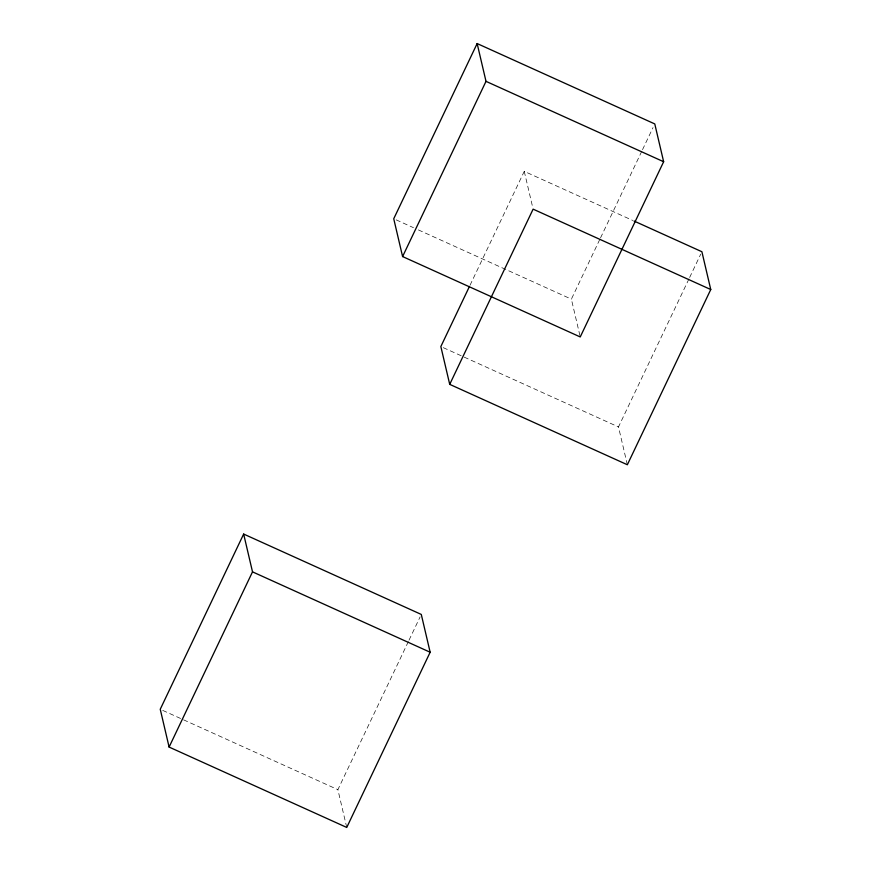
<?xml version="1.0" encoding="UTF-8"?>
<svg xmlns="http://www.w3.org/2000/svg" width="871" height="871" viewBox="0 0 871 871"><rect width="100%" height="100%" fill="white"/><g stroke="black" fill="none" stroke-linecap="round" stroke-linejoin="round"><path stroke-width="0.65" stroke-dasharray="4.36 3.27" d="M470.013 285.296L524.255 171.347L632.814 220.472M346.745 827.45L337.883 789.649L408.455 641.394M409.032 640.163L420.116 616.886M579.934 335.64L571.376 299.145L599.945 239.1M600.533 237.881L641.949 150.89M642.526 149.66L653.021 127.602M627.349 464.744L618.486 426.942L689.059 278.687M689.647 277.457L700.72 254.18M396.207 219.873L413.475 227.69M418.407 229.922L571.376 299.145M443.317 347.671L618.486 426.942M162.714 710.388L337.883 789.649M524.255 171.347L532.812 207.842"/><path stroke-width="1.31" d="M243.651 534.054L160.242 709.266L169.105 747.068L346.745 827.45L430.154 652.237L421.281 614.436L243.651 534.054L252.514 571.855L169.105 747.068M477.145 43.55L393.736 218.763L402.598 256.564L580.238 336.946L663.648 161.734L654.774 123.932L477.145 43.55L486.007 81.351L402.598 256.564M469.425 286.515L440.846 346.56L449.719 384.361L627.349 464.744L710.758 289.531L701.895 251.73L634.044 221.027M449.719 384.361L533.117 209.149L710.758 289.531M486.007 81.351L663.648 161.734M252.514 571.855L430.154 652.237"/></g></svg>
